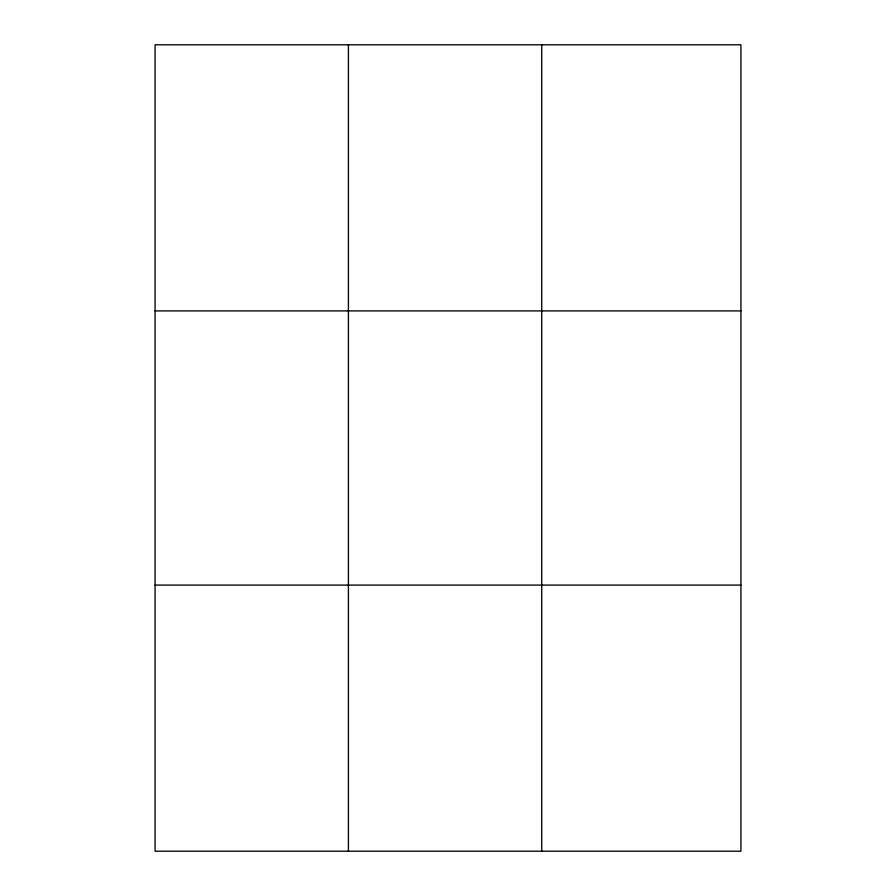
<?xml version="1.0" encoding="UTF-8"?>
<svg xmlns="http://www.w3.org/2000/svg" width="896" height="896" viewBox="0 0 896 896"><rect width="100%" height="100%" fill="white"/><g stroke="black" fill="none" stroke-linecap="round" stroke-linejoin="round"><path stroke-width="1.34" d="M348.41 44.8L348.41 851.2M541.733 44.8L541.733 851.2M740.914 310.912L740.914 44.8L155.086 44.8L155.086 851.2L740.914 851.2L740.914 310.912L155.086 310.912M155.086 585.088L740.914 585.088"/></g></svg>
